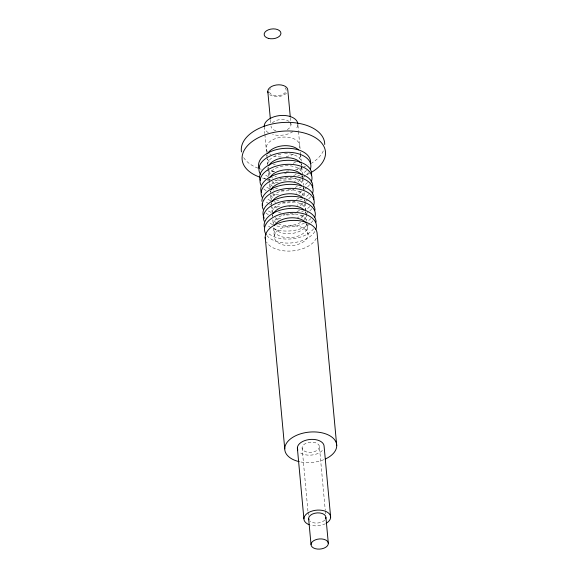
<?xml version="1.0" encoding="UTF-8"?>
<svg xmlns="http://www.w3.org/2000/svg" width="578" height="578" viewBox="0 0 578 578"><rect width="100%" height="100%" fill="white"/><g stroke="black" fill="none" stroke-linecap="round" stroke-linejoin="round"><path stroke-width="0.43" stroke-dasharray="2.89 2.17" d="M297.937 125.253L298.436 130.635M298.515 131.531L300.09 148.582M300.589 153.965L301.254 161.139M301.333 162.042L302.41 173.703M302.496 174.599L302.742 177.294M302.829 178.19L303.493 185.372M303.573 186.268L303.833 189.049M304.151 192.546L304.57 197.033M304.649 197.929L306.058 213.188M306.145 214.084L306.81 221.258M306.889 222.162L308.052 234.719A16.899 9.877 -5.3 0 1 282.772 244.834A16.899 9.877 -5.3 0 1 282.772 227.674A16.899 9.877 -5.3 0 1 308.052 234.719M290.351 117.659L290.683 121.214M290.763 122.103L291.009 124.769M319.396 446.743A8.677 5.072 -5.3 0 1 306.412 451.931A8.677 5.072 -5.3 0 1 306.412 443.124A8.677 5.072 -5.3 0 1 319.396 446.743L325.262 510.287M325.349 511.183L325.595 513.871M302.084 447.791L307.958 511.342M308.038 512.231L308.37 515.814M270.417 119.762L270.75 123.316M264.153 126.394L264.811 133.576M264.897 134.472L266.884 156.009M266.971 156.905L267.636 164.087M267.961 167.671L268.792 176.644A16.899 9.877 -5.3 0 1 284.911 165.799A16.899 9.877 -5.3 0 1 302.431 173.776M268.878 177.54L269.124 180.235M269.456 183.826L269.868 188.312M270.533 195.487L270.952 199.974M271.031 200.877L271.385 204.713M271.443 205.363L272.108 212.538M272.195 213.434L272.44 216.129M272.773 219.719L273.184 224.206M273.517 227.79L274.348 236.763M285.07 87.813A8.417 4.92 -5.3 0 1 277.801 95.659A8.417 4.92 -5.3 0 1 270.526 88.694M324.764 520.063A8.677 5.072 -5.3 0 1 309.779 520.973M325.414 523.719A13.41 7.839 -5.3 0 1 310.588 525.185M322.322 450.493A13.41 7.839 -5.3 0 1 299.158 451.902M323.731 459.705A26.061 15.23 -5.3 0 1 300.011 461.829M316.296 238.172A26.061 15.23 -5.3 0 1 291.876 250.975A26.061 15.23 -5.3 0 1 266.48 241.958M297.793 125.216A16.899 9.877 -5.3 0 1 295.596 129.443M292.916 131.654A16.899 9.877 -5.3 0 1 272.578 134.464M268.337 132.673A16.899 9.877 -5.3 0 1 264.724 128.923M290.669 123.266A10.036 5.867 -5.3 0 1 286.009 130.166M275.995 130.773A10.036 5.867 -5.3 0 1 270.995 125.982M272.332 122.962A10.036 5.867 -5.3 0 1 289.202 121.503M286.464 93.137A10.036 5.867 -5.3 0 1 269.601 94.59M310.675 196.708A26.061 15.23 -5.3 0 1 308.414 199.143M307.742 199.728A26.061 15.23 -5.3 0 1 305.502 201.361M302.554 203.03A26.061 15.23 -5.3 0 1 297.07 205.183M290.517 206.613A26.061 15.23 -5.3 0 1 288.819 206.816M279.593 206.751A26.061 15.23 -5.3 0 1 274.875 205.891M270.923 204.598A26.061 15.23 -5.3 0 1 269.449 203.94M268.756 203.593A26.061 15.23 -5.3 0 1 264.623 200.682M303.544 187.51A16.899 9.877 -5.3 0 1 303.031 189.244M301.348 191.737A16.899 9.877 -5.3 0 1 299.426 193.435M274.839 195.4A16.899 9.877 -5.3 0 1 270.482 191.224M269.904 188.695A16.899 9.877 -5.3 0 1 284.557 177.981A16.899 9.877 -5.3 0 1 303.031 184.122M303.407 193.254A16.899 9.877 -5.3 0 1 301.723 195.747M299.043 197.958A16.899 9.877 -5.3 0 1 296.304 199.432M278.704 200.768A16.899 9.877 -5.3 0 1 276.522 200.017M272.534 197.517A16.899 9.877 -5.3 0 1 270.851 195.227M270.273 192.698A16.899 9.877 -5.3 0 1 270.533 190.964M303.407 188.125A16.899 9.877 -5.3 0 1 303.977 190.653M308.674 194.548A26.061 15.23 -5.3 0 1 305.133 197.358M302.186 199.027A26.061 15.23 -5.3 0 1 299.751 200.111M295.105 201.628A26.061 15.23 -5.3 0 1 282.519 202.994M276.031 202.235A26.061 15.23 -5.3 0 1 273.762 201.686M270.555 200.595A26.061 15.23 -5.3 0 1 266.855 198.695M312.893 220.745A26.061 15.23 -5.3 0 1 310.639 223.18M309.967 223.758A26.061 15.23 -5.3 0 1 271.667 227.978M270.974 227.631A26.061 15.23 -5.3 0 1 266.841 224.712M305.762 211.548A16.899 9.877 -5.3 0 1 305.256 213.282M303.573 215.775A16.899 9.877 -5.3 0 1 300.892 217.985M278.372 220.045A16.899 9.877 -5.3 0 1 274.962 218.058M272.13 212.726A16.899 9.877 -5.3 0 1 288.241 201.859A16.899 9.877 -5.3 0 1 305.762 209.828M305.625 217.292A16.899 9.877 -5.3 0 1 303.941 219.777M300.625 222.386A16.899 9.877 -5.3 0 1 278.74 224.054M275.981 222.552A16.899 9.877 -5.3 0 1 273.069 219.264M272.498 216.736A16.899 9.877 -5.3 0 1 272.751 214.994M305.625 212.162A16.899 9.877 -5.3 0 1 306.196 214.691M310.899 218.578A26.061 15.23 -5.3 0 1 307.351 221.396M304.404 223.065A26.061 15.23 -5.3 0 1 275.988 225.723M272.773 224.632A26.061 15.23 -5.3 0 1 269.073 222.732M264.717 218.65A26.061 15.23 -5.3 0 1 263.879 217.184M311.788 208.723A26.061 15.23 -5.3 0 1 306.615 213.383M303.667 215.052A26.061 15.23 -5.3 0 1 297.388 217.436M280.698 218.766A26.061 15.23 -5.3 0 1 275.244 217.711M268.337 214.72A26.061 15.23 -5.3 0 1 265.736 212.697M302.46 203.759A16.899 9.877 -5.3 0 1 299.78 205.97M277.259 208.029A16.899 9.877 -5.3 0 1 273.856 206.043M271.017 200.711A16.899 9.877 -5.3 0 1 285.229 190.068M287.866 189.786A16.899 9.877 -5.3 0 1 304.144 196.137M305.025 203.535A16.899 9.877 -5.3 0 1 303.349 207.162M299.52 210.37A16.899 9.877 -5.3 0 1 296.666 211.765M281.385 213.159A16.899 9.877 -5.3 0 1 278.336 212.307M273.647 209.532A16.899 9.877 -5.3 0 1 271.646 202.979M304.512 200.147A16.899 9.877 -5.3 0 1 305.09 202.676M309.786 206.563A26.061 15.23 -5.3 0 1 306.239 209.373M303.298 211.042A26.061 15.23 -5.3 0 1 301.687 211.786M294.592 214.033A26.061 15.23 -5.3 0 1 282.794 214.973M270.916 212.292A26.061 15.23 -5.3 0 1 267.253 210.24M314.88 231.475A26.061 15.23 -5.3 0 1 291.37 242.941A26.061 15.23 -5.3 0 1 266.718 235.383M306.875 223.57A16.899 9.877 -5.3 0 1 291.558 233.505A16.899 9.877 -5.3 0 1 273.813 227.277M273.235 224.748A16.899 9.877 -5.3 0 1 284.882 214.619M285.727 214.424A16.899 9.877 -5.3 0 1 289.21 213.889M290.091 213.817A16.899 9.877 -5.3 0 1 306.362 220.175M306.737 224.177A16.899 9.877 -5.3 0 1 292.656 237.421A16.899 9.877 -5.3 0 1 273.604 228.751M313.637 228.758A26.061 15.23 -5.3 0 1 291.218 238.916A26.061 15.23 -5.3 0 1 267.585 232.724M267.433 151.739A16.899 9.877 -5.3 0 1 281.898 137.188A16.899 9.877 -5.3 0 1 299.274 148.582M293.61 154.059A16.899 9.877 -5.3 0 1 284.759 156.754M281.24 156.963A16.899 9.877 -5.3 0 1 274.572 156.096M271.082 154.738A16.899 9.877 -5.3 0 1 269.63 153.849M300.582 155.468A16.899 9.877 -5.3 0 1 298.393 159.687M295.712 161.905A16.899 9.877 -5.3 0 1 292.967 163.372M275.374 164.708A16.899 9.877 -5.3 0 1 273.192 163.964M269.204 161.457A16.899 9.877 -5.3 0 1 267.52 159.174M266.942 156.645A16.899 9.877 -5.3 0 1 267.202 154.904M300.076 152.072A16.899 9.877 -5.3 0 1 300.647 154.601M309.591 173.335A41.84 24.457 -5.3 0 1 306.347 174.888M303.074 176.203A41.84 24.457 -5.3 0 1 300.603 177.049M296.333 178.255A41.84 24.457 -5.3 0 1 274.752 180.112M270.396 179.664A41.84 24.457 -5.3 0 1 266.155 178.92M265.331 178.732A41.84 24.457 -5.3 0 1 261.249 177.627M323.304 150.909A41.84 24.457 -5.3 0 1 308.796 164.723M305.552 166.276A41.84 24.457 -5.3 0 1 303.862 166.984M302.28 167.591A41.84 24.457 -5.3 0 1 295.539 169.643M288.863 170.936A41.84 24.457 -5.3 0 1 286.348 171.254M274.846 171.558A41.84 24.457 -5.3 0 1 266.191 170.474M261.292 169.267A41.84 24.457 -5.3 0 1 258.807 168.458M257.998 168.162A41.84 24.457 -5.3 0 1 243.483 157.281M309.562 184.685A26.061 15.23 -5.3 0 1 307.308 187.127M306.636 187.706A26.061 15.23 -5.3 0 1 304.389 189.346M301.449 191.015A26.061 15.23 -5.3 0 1 295.958 193.168M278.48 194.735A26.061 15.23 -5.3 0 1 273.026 193.673M266.111 190.682A26.061 15.23 -5.3 0 1 263.51 188.659M300.242 179.722A16.899 9.877 -5.3 0 1 297.562 181.933M275.041 183.992A16.899 9.877 -5.3 0 1 271.631 182.005M302.807 179.498A16.899 9.877 -5.3 0 1 300.611 183.725M297.294 186.333A16.899 9.877 -5.3 0 1 295.192 187.409M277.592 188.746A16.899 9.877 -5.3 0 1 275.41 187.994M272.65 186.499A16.899 9.877 -5.3 0 1 269.738 178.082M302.294 176.109A16.899 9.877 -5.3 0 1 302.865 178.638M307.568 182.525A26.061 15.23 -5.3 0 1 304.021 185.336M301.073 187.005A26.061 15.23 -5.3 0 1 299.469 187.749M293.992 189.613A26.061 15.23 -5.3 0 1 279.738 190.885M274.145 190.046A26.061 15.23 -5.3 0 1 272.657 189.671M269.442 188.573A26.061 15.23 -5.3 0 1 265.035 186.203M308.457 172.67A26.061 15.23 -5.3 0 1 306.196 175.105M305.524 175.69A26.061 15.23 -5.3 0 1 303.284 177.323M300.336 178.992A26.061 15.23 -5.3 0 1 294.058 181.384M278.184 182.8A26.061 15.23 -5.3 0 1 271.913 181.658M268.705 180.56A26.061 15.23 -5.3 0 1 267.224 179.903M266.53 179.556A26.061 15.23 -5.3 0 1 262.99 177.171M299.129 167.699A16.899 9.877 -5.3 0 1 296.449 169.918M286.298 173.378A16.899 9.877 -5.3 0 1 284.535 173.537M273.929 171.977A16.899 9.877 -5.3 0 1 270.526 169.983M267.686 164.658A16.899 9.877 -5.3 0 1 282.779 153.893M284.535 153.726A16.899 9.877 -5.3 0 1 300.813 160.084M301.694 167.483A16.899 9.877 -5.3 0 1 300.018 171.11M296.189 174.318A16.899 9.877 -5.3 0 1 293.335 175.705M276.479 176.731A16.899 9.877 -5.3 0 1 275.005 176.254M270.316 173.479A16.899 9.877 -5.3 0 1 268.315 166.926M301.181 164.087A16.899 9.877 -5.3 0 1 301.759 166.616M306.456 170.51A26.061 15.23 -5.3 0 1 302.908 173.321M299.968 174.989A26.061 15.23 -5.3 0 1 297.533 176.073M291.261 177.981A26.061 15.23 -5.3 0 1 279.463 178.92M273.04 178.031A26.061 15.23 -5.3 0 1 271.544 177.648M268.329 176.557A26.061 15.23 -5.3 0 1 264.637 174.664"/><path stroke-width="0.87" d="M336.728 445.689L317.185 234.169A26.061 15.23 -5.3 0 0 289.838 220.572A26.061 15.23 -5.3 0 0 265.353 238.902M330.645 517.165L324.114 446.454A13.41 7.839 -5.3 0 0 308.992 439.576A13.41 7.839 -5.3 0 0 297.822 450.081M290.272 116.77L287.808 90.117A10.036 5.867 -5.3 0 0 276.494 84.966A10.036 5.867 -5.3 0 0 268.134 92.834M325.927 517.447L328.333 543.486A8.677 5.072 -5.3 0 1 315.35 548.681A8.677 5.072 -5.3 0 1 315.35 539.874A8.677 5.072 -5.3 0 1 328.333 543.486M308.616 518.502L311.022 544.541M267.795 91.331L270.338 118.873M297.367 448.08L303.898 518.784M265.215 237.32L284.752 448.839M308.912 519.795A8.677 5.072 -5.3 0 1 317.271 512.888A8.677 5.072 -5.3 0 1 325.631 518.784M309.129 524.701A13.41 7.839 -5.3 0 1 307.026 513.546A13.41 7.839 -5.3 0 1 326.31 511.631A13.41 7.839 -5.3 0 1 326.729 522.96M299.238 461.663A26.061 15.23 -5.3 0 1 289.737 439.54A26.061 15.23 -5.3 0 1 329.402 435.509A26.061 15.23 -5.3 0 1 325.371 459.004M264.153 126.394A16.899 9.877 -5.3 0 1 281.002 115.47A16.899 9.877 -5.3 0 1 297.851 124.357M262.029 197.149A26.061 15.23 -5.3 0 1 287.129 176.406A26.061 15.23 -5.3 0 1 312.228 194.107M270.851 190.097A16.899 9.877 -5.3 0 1 284.925 181.991A16.899 9.877 -5.3 0 1 301.723 185.841M261.343 192.395A26.061 15.23 -5.3 0 1 285.395 172.497A26.061 15.23 -5.3 0 1 312.604 187.698M264.247 221.186A26.061 15.23 -5.3 0 1 288.675 200.487A26.061 15.23 -5.3 0 1 314.764 217.35M273.387 213.499A16.899 9.877 -5.3 0 1 287.692 205.956A16.899 9.877 -5.3 0 1 303.941 209.879M263.879 217.184A26.061 15.23 -5.3 0 1 285.583 196.766A26.061 15.23 -5.3 0 1 314.967 210.132M263.135 209.171A26.061 15.23 -5.3 0 1 288.234 188.421A26.061 15.23 -5.3 0 1 313.341 206.122M272.281 201.484A16.899 9.877 -5.3 0 1 286.587 193.941A16.899 9.877 -5.3 0 1 302.829 197.857M261.885 201.267A26.061 15.23 -5.3 0 1 289.224 184.353A26.061 15.23 -5.3 0 1 313.709 199.713M262.766 205.161A26.061 15.23 -5.3 0 1 262.202 203.637M266.198 234.675A26.061 15.23 -5.3 0 1 288.422 212.625A26.061 15.23 -5.3 0 1 315.877 229.372M274.499 225.521A16.899 9.877 -5.3 0 1 289.903 217.863A16.899 9.877 -5.3 0 1 306.029 223M264.247 226.887A26.061 15.23 -5.3 0 1 288.733 208.557A26.061 15.23 -5.3 0 1 316.072 222.147M267.838 153.408A16.899 9.877 -5.3 0 1 282.143 145.866A16.899 9.877 -5.3 0 1 298.393 149.781M259.601 177.07A41.84 24.457 -5.3 0 1 251.827 141.798A41.84 24.457 -5.3 0 1 313.059 136.365A41.84 24.457 -5.3 0 1 311.13 172.497M241.474 151.927A41.84 24.457 -5.3 0 1 280.959 122.637A41.84 24.457 -5.3 0 1 324.728 144.478M260.916 185.133A26.061 15.23 -5.3 0 1 286.016 164.383A26.061 15.23 -5.3 0 1 311.116 182.092M270.056 177.446A16.899 9.877 -5.3 0 1 285.46 169.795A16.899 9.877 -5.3 0 1 301.586 174.924M260.23 180.372A26.061 15.23 -5.3 0 1 284.282 160.482A26.061 15.23 -5.3 0 1 311.491 175.676M260.649 174.585A26.061 15.23 -5.3 0 1 282.873 152.534A26.061 15.23 -5.3 0 1 310.321 169.282M268.951 165.424A16.899 9.877 -5.3 0 1 284.354 157.772A16.899 9.877 -5.3 0 1 300.473 162.902M259.117 168.357A26.061 15.23 -5.3 0 1 283.169 148.467A26.061 15.23 -5.3 0 1 310.379 163.661M268.344 38.365A8.417 4.92 -5.3 0 0 280.944 33.329A8.417 4.92 -5.3 0 0 268.344 29.818A8.417 4.92 -5.3 0 0 268.344 38.365"/></g></svg>
